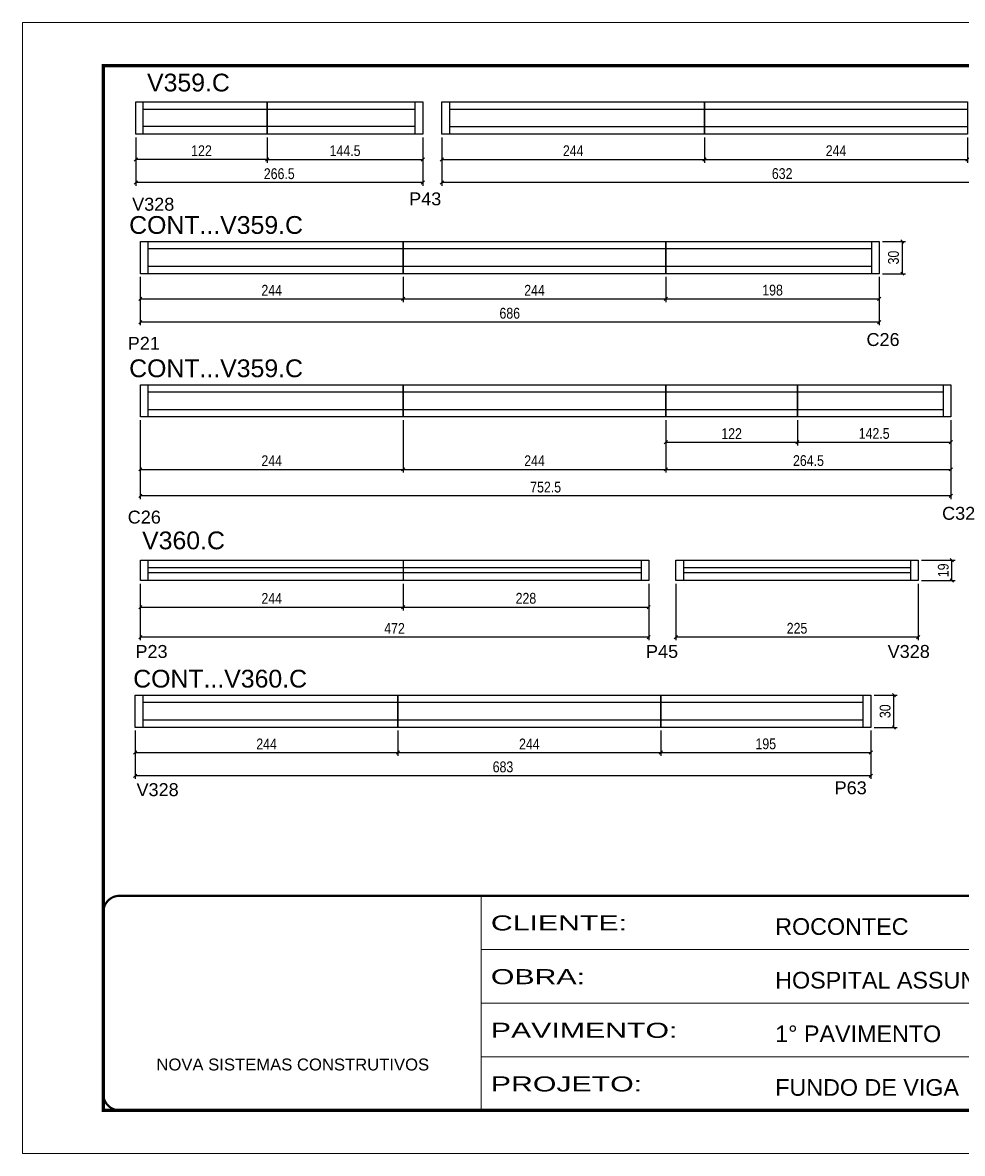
# Model space of a CAD drawing. Extents: x 3090 to 9343, y 762 to 5258.
# Drawn here: x 4688 to 5561, y 762 to 1812 of the extents above; entities that cross this region are included whole.
import ezdxf

# ---------------------------------------------------------------- set-up
doc = ezdxf.new("R2010")
doc.units = 0
doc.linetypes.add('CONTINUO', pattern=[0])
doc.linetypes.add('DASHED', pattern=[0.75, 0.5, -0.25])
for name, color, linetype in [('5', 5, 'Continuous'), ('COTA', 241, 'Continuous'), ('NOMENCLATURA', 7, 'Continuous'), ('Painéis', 200, 'Continuous'), ('SARR_2.2x7', 40, 'Continuous')]:
    doc.layers.add(name, color=color, linetype=linetype)
for name, color, linetype, lineweight in [('Escoras', 2, 'Continuous', 25), ('Folhas', 255, 'Continuous', 9), ('Romaneio', 3, 'Continuous', 13), ('SARRAFO DE PRESSAO', 251, 'DASHED', 9)]:
    doc.layers.add(name, color=color, linetype=linetype, lineweight=lineweight)
doc.styles.add('ARIAL', font='arial.ttf')
doc.styles.add('COTA TECNICA', font='techl___.ttf', dxfattribs={"height": 10})
doc.styles.add('COTA TECNICA-50', font='techl___.ttf', dxfattribs={"height": 10})
doc.styles.get("Standard").update_dxf_attribs({"font": 'arial.ttf'})
doc.styles.add('Tecnologia', font='')
doc.styles.get('Tecnologia').set_extended_font_data('Forgotten Futurist')
doc.dimstyles.new('COTA PAINEL-50', dxfattribs={"dimtxt": 10, "dimasz": 3, "dimexe": 3, "dimexo": 3, "dimgap": 3, "dimtad": 1, "dimdec": 1, "dimzin": 12, "dimdsep": 46, "dimtxsty": 'COTA TECNICA-50', "dimblk1": 'OBLIQUE', "dimblk2": 'OBLIQUE', "dimsah": 1, "dimcen": 0.9, "dimclrd": 4, "dimclre": 4, "dimclrt": 240, "dimadec": 1, "dimazin": 3, "dimtfac": 1, "dimtdec": 1, "dimtmove": 0, "dimatfit": 3, "dimfxl": 1, "dimtolj": 1, "dimtzin": 12, "dimarcsym": 0})
doc.dimstyles.new('PAINEL', dxfattribs={"dimtxt": 10, "dimasz": 3, "dimexe": 3, "dimexo": 3, "dimgap": 3, "dimtad": 1, "dimdec": 1, "dimzin": 12, "dimdsep": 46, "dimtxsty": 'COTA TECNICA', "dimblk1": 'OBLIQUE', "dimblk2": 'OBLIQUE', "dimsah": 1, "dimcen": 0.9, "dimclrd": 4, "dimclre": 4, "dimclrt": 240, "dimadec": 1, "dimazin": 3, "dimtfac": 1, "dimtdec": 1, "dimtmove": 0, "dimatfit": 3, "dimfxl": 1, "dimtolj": 1, "dimtzin": 12, "dimarcsym": 0})

# ---------------------------------------------------------------- blocks, each defined once
blk = doc.blocks.new('9999999999')
at = {"color": 30, "linetype": 'CONTINUO'}
for p, q in [((98564.6, 34230.2), (98564.6, 34429.4)), ((98564.6, 34379.6), (99584, 34379.6)), ((98564.6, 34329.8), (99488, 34329.8)), ((98564.6, 34280), (99488, 34280))]:
    blk.add_line(p, q, dxfattribs=at)
at = {"color": 30, "linetype": 'CONTINUO', "const_width": 2}
blk.add_lwpolyline([(99584, 34230.2), (99584, 34414.4, 0.414214), (99569, 34429.4), (98229, 34429.4, 0.414214), (98214, 34414.4), (98214, 34245.2, 0.414214), (98229, 34230.2), (99584, 34230.2)], format="xyb", dxfattribs=at)
at = {"layer": 'Folhas'}
blk.add_lwpolyline([(98139, 34190.2), (99624, 34190.2), (99624, 35240.2), (98139, 35240.2)], close=True, dxfattribs=at)
at = {"layer": 'Folhas', "color": 30, "const_width": 3}
blk.add_lwpolyline([(98214, 34230.2), (99584, 34230.2), (99584, 35200.2), (98214, 35200.2)], close=True, dxfattribs=at)
at = {"color": 7, "linetype": 'Continuous', "ltscale": 5, "style": 'ARIAL'}
for s, height, p in [('ROCONTEC', 15.48, (98837.7, 34393.1)), ('HOSPITAL ASSUNÇÃO', 15.483, (98837.7, 34343.3)), ('1° PAVIMENTO', 15.483, (98837.7, 34293.5)), ('NOVA SISTEMAS CONSTRUTIVOS', 11.059, (98263.2, 34267.2)), ('FUNDO DE VIGA', 15.483, (98837.7, 34243.7))]:
    blk.add_text(s, height=height, dxfattribs=at).set_placement(p)
at = {"layer": 'Folhas', "color": 7, "style": 'Tecnologia', "width": 1.5}
for s, p in [('CLIENTE:', (98573.7, 34397.2)), ('OBRA:', (98573.7, 34347.3)), ('PAVIMENTO:', (98573.7, 34297.5)), ('PROJETO:', (98573.7, 34247.7))]:
    blk.add_text(s, height=14, dxfattribs=at).set_placement(p)
blk = doc.blocks.new('_Oblique')
at = {"color": 0, "linetype": 'ByBlock', "lineweight": -2}
blk.add_line((-0.5, -0.5), (0.5, 0.5), dxfattribs=at)
blk = doc.blocks.new('*D424')
at = {"layer": 'Defpoints', "color": 0, "linetype": 'ByBlock', "transparency": 16777216}
for p in [(4793.5, 1708.4), (5060, 1708.4), (4793.5, 1663.4)]:
    blk.add_point(p, dxfattribs=at)
at = {"layer": 'Romaneio', "color": 4, "linetype": 'ByBlock', "lineweight": -2, "transparency": 16777216}
for p, q in [((4793.5, 1705.4), (4793.5, 1660.4)), ((5060, 1705.4), (5060, 1660.4)), ((5060, 1663.4), (4793.5, 1663.4))]:
    blk.add_line(p, q, dxfattribs=at)
at = {"layer": 'Romaneio', "color": 4, "linetype": 'ByBlock', "lineweight": -2, "transparency": 16777216, "xscale": 3, "yscale": 3, "zscale": 3, "rotation": 180}
blk.add_blockref('_Oblique', (4793.5, 1663.4), dxfattribs=at)
at = {"layer": 'Romaneio', "color": 4, "linetype": 'ByBlock', "lineweight": -2, "transparency": 16777216, "xscale": 3, "yscale": 3, "zscale": 3}
blk.add_blockref('_Oblique', (5060, 1663.4), dxfattribs=at)
at = {"layer": 'Romaneio', "color": 240, "linetype": 'ByBlock', "transparency": 16777216, "insert": (4926.7, 1671.6), "char_height": 10, "attachment_point": 5, "style": 'COTA TECNICA-50'}
blk.add_mtext('\\A1;266.5', dxfattribs=at)
blk = doc.blocks.new('*D425')
at = {"layer": 'Defpoints', "color": 0, "linetype": 'Continuous', "transparency": 16777216}
for p in [(4793.5, 1708.4), (4915.5, 1708.4), (4793.5, 1684.9)]:
    blk.add_point(p, dxfattribs=at)
at = {"layer": 'Painéis', "color": 4, "linetype": 'Continuous', "lineweight": -2, "transparency": 16777216}
for p, q in [((4793.5, 1705.4), (4793.5, 1681.9)), ((4915.5, 1705.4), (4915.5, 1681.9)), ((4915.5, 1684.9), (4793.5, 1684.9))]:
    blk.add_line(p, q, dxfattribs=at)
at = {"layer": 'Painéis', "color": 4, "linetype": 'Continuous', "lineweight": -2, "transparency": 16777216, "xscale": 3, "yscale": 3, "zscale": 3, "rotation": 180}
blk.add_blockref('_Oblique', (4793.5, 1684.9), dxfattribs=at)
at = {"layer": 'Painéis', "color": 4, "linetype": 'Continuous', "lineweight": -2, "transparency": 16777216, "xscale": 3, "yscale": 3, "zscale": 3}
blk.add_blockref('_Oblique', (4915.5, 1684.9), dxfattribs=at)
at = {"layer": 'Painéis', "color": 240, "linetype": 'Continuous', "transparency": 16777216, "insert": (4854.5, 1693), "char_height": 10, "attachment_point": 5, "style": 'COTA TECNICA-50'}
blk.add_mtext('\\A1;122', dxfattribs=at)
blk = doc.blocks.new('*D426')
at = {"layer": 'Defpoints', "color": 0, "linetype": 'ByBlock', "transparency": 16777216}
for p in [(4915.5, 1708.4), (5060, 1708.4), (5060, 1684.9)]:
    blk.add_point(p, dxfattribs=at)
at = {"layer": 'Romaneio', "color": 4, "linetype": 'ByBlock', "lineweight": -2, "transparency": 16777216}
for p, q in [((4915.5, 1705.4), (4915.5, 1681.9)), ((5060, 1705.4), (5060, 1681.9)), ((4915.5, 1684.9), (5060, 1684.9))]:
    blk.add_line(p, q, dxfattribs=at)
at = {"layer": 'Romaneio', "color": 4, "linetype": 'ByBlock', "lineweight": -2, "transparency": 16777216, "xscale": 3, "yscale": 3, "zscale": 3, "rotation": 180}
blk.add_blockref('_Oblique', (4915.5, 1684.9), dxfattribs=at)
at = {"layer": 'Romaneio', "color": 4, "linetype": 'ByBlock', "lineweight": -2, "transparency": 16777216, "xscale": 3, "yscale": 3, "zscale": 3}
blk.add_blockref('_Oblique', (5060, 1684.9), dxfattribs=at)
at = {"layer": 'Romaneio', "color": 240, "linetype": 'ByBlock', "transparency": 16777216, "insert": (4987.8, 1693), "char_height": 10, "attachment_point": 5, "style": 'COTA TECNICA-50'}
blk.add_mtext('\\A1;144.5', dxfattribs=at)
blk = doc.blocks.new('*D113')
at = {"layer": 'Defpoints', "color": 0, "linetype": 'ByBlock', "transparency": 16777216}
for p in [(5077.6, 1708.4), (5321.6, 1708.4), (5321.6, 1684.9)]:
    blk.add_point(p, dxfattribs=at)
at = {"layer": 'Romaneio', "color": 4, "linetype": 'ByBlock', "lineweight": -2, "transparency": 16777216}
for p, q in [((5077.6, 1705.4), (5077.6, 1681.9)), ((5321.6, 1705.4), (5321.6, 1681.9)), ((5077.6, 1684.9), (5321.6, 1684.9))]:
    blk.add_line(p, q, dxfattribs=at)
at = {"layer": 'Romaneio', "color": 4, "linetype": 'ByBlock', "lineweight": -2, "transparency": 16777216, "xscale": 3, "yscale": 3, "zscale": 3, "rotation": 180}
blk.add_blockref('_Oblique', (5077.6, 1684.9), dxfattribs=at)
at = {"layer": 'Romaneio', "color": 4, "linetype": 'ByBlock', "lineweight": -2, "transparency": 16777216, "xscale": 3, "yscale": 3, "zscale": 3}
blk.add_blockref('_Oblique', (5321.6, 1684.9), dxfattribs=at)
at = {"layer": 'Romaneio', "color": 240, "linetype": 'ByBlock', "transparency": 16777216, "insert": (5199.6, 1693), "char_height": 10, "attachment_point": 5, "style": 'COTA TECNICA-50'}
blk.add_mtext('\\A1;244', dxfattribs=at)
blk = doc.blocks.new('*D114')
at = {"layer": 'Defpoints', "color": 0, "linetype": 'ByBlock', "transparency": 16777216}
for p in [(5321.6, 1708.4), (5565.6, 1708.4), (5565.6, 1684.9)]:
    blk.add_point(p, dxfattribs=at)
at = {"layer": 'Romaneio', "color": 4, "linetype": 'ByBlock', "lineweight": -2, "transparency": 16777216}
for p, q in [((5321.6, 1705.4), (5321.6, 1681.9)), ((5565.6, 1705.4), (5565.6, 1681.9)), ((5321.6, 1684.9), (5565.6, 1684.9))]:
    blk.add_line(p, q, dxfattribs=at)
at = {"layer": 'Romaneio', "color": 4, "linetype": 'ByBlock', "lineweight": -2, "transparency": 16777216, "xscale": 3, "yscale": 3, "zscale": 3, "rotation": 180}
blk.add_blockref('_Oblique', (5321.6, 1684.9), dxfattribs=at)
at = {"layer": 'Romaneio', "color": 4, "linetype": 'ByBlock', "lineweight": -2, "transparency": 16777216, "xscale": 3, "yscale": 3, "zscale": 3}
blk.add_blockref('_Oblique', (5565.6, 1684.9), dxfattribs=at)
at = {"layer": 'Romaneio', "color": 240, "linetype": 'ByBlock', "transparency": 16777216, "insert": (5443.6, 1693), "char_height": 10, "attachment_point": 5, "style": 'COTA TECNICA-50'}
blk.add_mtext('\\A1;244', dxfattribs=at)
blk = doc.blocks.new('*D116')
at = {"layer": 'Defpoints', "color": 0, "linetype": 'ByBlock', "transparency": 16777216}
for p in [(5077.6, 1708.4), (5709.6, 1708.4), (5077.6, 1663.4)]:
    blk.add_point(p, dxfattribs=at)
at = {"layer": 'Romaneio', "color": 4, "linetype": 'ByBlock', "lineweight": -2, "transparency": 16777216}
for p, q in [((5077.6, 1705.4), (5077.6, 1660.4)), ((5709.6, 1705.4), (5709.6, 1660.4)), ((5709.6, 1663.4), (5077.6, 1663.4))]:
    blk.add_line(p, q, dxfattribs=at)
at = {"layer": 'Romaneio', "color": 4, "linetype": 'ByBlock', "lineweight": -2, "transparency": 16777216, "xscale": 3, "yscale": 3, "zscale": 3, "rotation": 180}
blk.add_blockref('_Oblique', (5077.6, 1663.4), dxfattribs=at)
at = {"layer": 'Romaneio', "color": 4, "linetype": 'ByBlock', "lineweight": -2, "transparency": 16777216, "xscale": 3, "yscale": 3, "zscale": 3}
blk.add_blockref('_Oblique', (5709.6, 1663.4), dxfattribs=at)
at = {"layer": 'Romaneio', "color": 240, "linetype": 'ByBlock', "transparency": 16777216, "insert": (5393.6, 1671.7), "char_height": 10, "attachment_point": 5, "style": 'COTA TECNICA-50'}
blk.add_mtext('\\A1;632', dxfattribs=at)
blk = doc.blocks.new('*D117')
at = {"layer": 'Defpoints', "color": 0, "linetype": 'ByBlock', "transparency": 16777216}
for p in [(4797.7, 1578.8), (5041.7, 1578.8), (5041.7, 1555.4)]:
    blk.add_point(p, dxfattribs=at)
at = {"layer": 'Romaneio', "color": 4, "linetype": 'ByBlock', "lineweight": -2, "transparency": 16777216}
for p, q in [((4797.7, 1575.8), (4797.7, 1552.4)), ((5041.7, 1575.8), (5041.7, 1552.4)), ((4797.7, 1555.4), (5041.7, 1555.4))]:
    blk.add_line(p, q, dxfattribs=at)
at = {"layer": 'Romaneio', "color": 4, "linetype": 'ByBlock', "lineweight": -2, "transparency": 16777216, "xscale": 3, "yscale": 3, "zscale": 3, "rotation": 180}
blk.add_blockref('_Oblique', (4797.7, 1555.4), dxfattribs=at)
at = {"layer": 'Romaneio', "color": 4, "linetype": 'ByBlock', "lineweight": -2, "transparency": 16777216, "xscale": 3, "yscale": 3, "zscale": 3}
blk.add_blockref('_Oblique', (5041.7, 1555.4), dxfattribs=at)
at = {"layer": 'Romaneio', "color": 240, "linetype": 'ByBlock', "transparency": 16777216, "insert": (4919.7, 1563.4), "char_height": 10, "attachment_point": 5, "style": 'COTA TECNICA-50'}
blk.add_mtext('\\A1;244', dxfattribs=at)
blk = doc.blocks.new('*D118')
at = {"layer": 'Defpoints', "color": 0, "linetype": 'ByBlock', "transparency": 16777216}
for p in [(5041.7, 1578.8), (5285.7, 1578.8), (5285.7, 1555.4)]:
    blk.add_point(p, dxfattribs=at)
at = {"layer": 'Romaneio', "color": 4, "linetype": 'ByBlock', "lineweight": -2, "transparency": 16777216}
for p, q in [((5041.7, 1575.8), (5041.7, 1552.4)), ((5285.7, 1575.8), (5285.7, 1552.4)), ((5041.7, 1555.4), (5285.7, 1555.4))]:
    blk.add_line(p, q, dxfattribs=at)
at = {"layer": 'Romaneio', "color": 4, "linetype": 'ByBlock', "lineweight": -2, "transparency": 16777216, "xscale": 3, "yscale": 3, "zscale": 3, "rotation": 180}
blk.add_blockref('_Oblique', (5041.7, 1555.4), dxfattribs=at)
at = {"layer": 'Romaneio', "color": 4, "linetype": 'ByBlock', "lineweight": -2, "transparency": 16777216, "xscale": 3, "yscale": 3, "zscale": 3}
blk.add_blockref('_Oblique', (5285.7, 1555.4), dxfattribs=at)
at = {"layer": 'Romaneio', "color": 240, "linetype": 'ByBlock', "transparency": 16777216, "insert": (5163.7, 1563.4), "char_height": 10, "attachment_point": 5, "style": 'COTA TECNICA-50'}
blk.add_mtext('\\A1;244', dxfattribs=at)
blk = doc.blocks.new('*D119')
at = {"layer": 'Defpoints', "color": 0, "linetype": 'ByBlock', "transparency": 16777216}
for p in [(5285.7, 1578.8), (5483.7, 1578.8), (5483.7, 1555.4)]:
    blk.add_point(p, dxfattribs=at)
at = {"layer": 'Romaneio', "color": 4, "linetype": 'ByBlock', "lineweight": -2, "transparency": 16777216}
for p, q in [((5285.7, 1575.8), (5285.7, 1552.4)), ((5483.7, 1575.8), (5483.7, 1552.4)), ((5285.7, 1555.4), (5483.7, 1555.4))]:
    blk.add_line(p, q, dxfattribs=at)
at = {"layer": 'Romaneio', "color": 4, "linetype": 'ByBlock', "lineweight": -2, "transparency": 16777216, "xscale": 3, "yscale": 3, "zscale": 3, "rotation": 180}
blk.add_blockref('_Oblique', (5285.7, 1555.4), dxfattribs=at)
at = {"layer": 'Romaneio', "color": 4, "linetype": 'ByBlock', "lineweight": -2, "transparency": 16777216, "xscale": 3, "yscale": 3, "zscale": 3}
blk.add_blockref('_Oblique', (5483.7, 1555.4), dxfattribs=at)
at = {"layer": 'Romaneio', "color": 240, "linetype": 'ByBlock', "transparency": 16777216, "insert": (5384.7, 1563.5), "char_height": 10, "attachment_point": 5, "style": 'COTA TECNICA-50'}
blk.add_mtext('\\A1;198', dxfattribs=at)
blk = doc.blocks.new('*D120')
at = {"layer": 'Defpoints', "color": 0, "linetype": 'ByBlock', "transparency": 16777216}
for p in [(4797.7, 1578.8), (5483.7, 1578.8), (4797.7, 1533.9)]:
    blk.add_point(p, dxfattribs=at)
at = {"layer": 'Romaneio', "color": 4, "linetype": 'ByBlock', "lineweight": -2, "transparency": 16777216}
for p, q in [((4797.7, 1575.8), (4797.7, 1530.9)), ((5483.7, 1575.8), (5483.7, 1530.9)), ((5483.7, 1533.9), (4797.7, 1533.9))]:
    blk.add_line(p, q, dxfattribs=at)
at = {"layer": 'Romaneio', "color": 4, "linetype": 'ByBlock', "lineweight": -2, "transparency": 16777216, "xscale": 3, "yscale": 3, "zscale": 3, "rotation": 180}
blk.add_blockref('_Oblique', (4797.7, 1533.9), dxfattribs=at)
at = {"layer": 'Romaneio', "color": 4, "linetype": 'ByBlock', "lineweight": -2, "transparency": 16777216, "xscale": 3, "yscale": 3, "zscale": 3}
blk.add_blockref('_Oblique', (5483.7, 1533.9), dxfattribs=at)
at = {"layer": 'Romaneio', "color": 240, "linetype": 'ByBlock', "transparency": 16777216, "insert": (5140.7, 1542), "char_height": 10, "attachment_point": 5, "style": 'COTA TECNICA-50'}
blk.add_mtext('\\A1;686', dxfattribs=at)
blk = doc.blocks.new('*D122')
at = {"layer": 'Defpoints', "color": 0, "linetype": 'ByBlock', "transparency": 16777216}
for p in [(4797.7, 1445.7), (5041.7, 1445.7), (5041.7, 1397.1)]:
    blk.add_point(p, dxfattribs=at)
at = {"layer": 'Romaneio', "color": 4, "linetype": 'ByBlock', "lineweight": -2, "transparency": 16777216}
for p, q in [((4797.7, 1442.7), (4797.7, 1394.1)), ((5041.7, 1442.7), (5041.7, 1394.1)), ((4797.7, 1397.1), (5041.7, 1397.1))]:
    blk.add_line(p, q, dxfattribs=at)
at = {"layer": 'Romaneio', "color": 4, "linetype": 'ByBlock', "lineweight": -2, "transparency": 16777216, "xscale": 3, "yscale": 3, "zscale": 3, "rotation": 180}
blk.add_blockref('_Oblique', (4797.7, 1397.1), dxfattribs=at)
at = {"layer": 'Romaneio', "color": 4, "linetype": 'ByBlock', "lineweight": -2, "transparency": 16777216, "xscale": 3, "yscale": 3, "zscale": 3}
blk.add_blockref('_Oblique', (5041.7, 1397.1), dxfattribs=at)
at = {"layer": 'Romaneio', "color": 240, "linetype": 'ByBlock', "transparency": 16777216, "insert": (4919.7, 1405.1), "char_height": 10, "attachment_point": 5, "style": 'COTA TECNICA-50'}
blk.add_mtext('\\A1;244', dxfattribs=at)
blk = doc.blocks.new('*D123')
at = {"layer": 'Defpoints', "color": 0, "linetype": 'ByBlock', "transparency": 16777216}
for p in [(5041.7, 1445.7), (5285.7, 1445.7), (5285.7, 1397.1)]:
    blk.add_point(p, dxfattribs=at)
at = {"layer": 'Romaneio', "color": 4, "linetype": 'ByBlock', "lineweight": -2, "transparency": 16777216}
for p, q in [((5041.7, 1442.7), (5041.7, 1394.1)), ((5285.7, 1442.7), (5285.7, 1394.1)), ((5041.7, 1397.1), (5285.7, 1397.1))]:
    blk.add_line(p, q, dxfattribs=at)
at = {"layer": 'Romaneio', "color": 4, "linetype": 'ByBlock', "lineweight": -2, "transparency": 16777216, "xscale": 3, "yscale": 3, "zscale": 3, "rotation": 180}
blk.add_blockref('_Oblique', (5041.7, 1397.1), dxfattribs=at)
at = {"layer": 'Romaneio', "color": 4, "linetype": 'ByBlock', "lineweight": -2, "transparency": 16777216, "xscale": 3, "yscale": 3, "zscale": 3}
blk.add_blockref('_Oblique', (5285.7, 1397.1), dxfattribs=at)
at = {"layer": 'Romaneio', "color": 240, "linetype": 'ByBlock', "transparency": 16777216, "insert": (5163.7, 1405.1), "char_height": 10, "attachment_point": 5, "style": 'COTA TECNICA-50'}
blk.add_mtext('\\A1;244', dxfattribs=at)
blk = doc.blocks.new('*D124')
at = {"layer": 'Defpoints', "color": 0, "linetype": 'ByBlock', "transparency": 16777216}
for p in [(5285.7, 1445.7), (5550.2, 1445.7), (5550.2, 1397.1)]:
    blk.add_point(p, dxfattribs=at)
at = {"layer": 'Romaneio', "color": 4, "linetype": 'ByBlock', "lineweight": -2, "transparency": 16777216}
for p, q in [((5285.7, 1442.7), (5285.7, 1394.1)), ((5550.2, 1442.7), (5550.2, 1394.1)), ((5285.7, 1397.1), (5550.2, 1397.1))]:
    blk.add_line(p, q, dxfattribs=at)
at = {"layer": 'Romaneio', "color": 4, "linetype": 'ByBlock', "lineweight": -2, "transparency": 16777216, "xscale": 3, "yscale": 3, "zscale": 3, "rotation": 180}
blk.add_blockref('_Oblique', (5285.7, 1397.1), dxfattribs=at)
at = {"layer": 'Romaneio', "color": 4, "linetype": 'ByBlock', "lineweight": -2, "transparency": 16777216, "xscale": 3, "yscale": 3, "zscale": 3}
blk.add_blockref('_Oblique', (5550.2, 1397.1), dxfattribs=at)
at = {"layer": 'Romaneio', "color": 240, "linetype": 'ByBlock', "transparency": 16777216, "insert": (5418, 1405.2), "char_height": 10, "attachment_point": 5, "style": 'COTA TECNICA-50'}
blk.add_mtext('\\A1;264.5', dxfattribs=at)
blk = doc.blocks.new('*D125')
at = {"layer": 'Defpoints', "color": 0, "linetype": 'ByBlock', "transparency": 16777216}
for p in [(4797.7, 1445.7), (5550.2, 1445.7), (4797.7, 1372.5)]:
    blk.add_point(p, dxfattribs=at)
at = {"layer": 'Romaneio', "color": 4, "linetype": 'ByBlock', "lineweight": -2, "transparency": 16777216}
for p, q in [((4797.7, 1442.7), (4797.7, 1369.5)), ((5550.2, 1442.7), (5550.2, 1369.5)), ((5550.2, 1372.5), (4797.7, 1372.5))]:
    blk.add_line(p, q, dxfattribs=at)
at = {"layer": 'Romaneio', "color": 4, "linetype": 'ByBlock', "lineweight": -2, "transparency": 16777216, "xscale": 3, "yscale": 3, "zscale": 3, "rotation": 180}
blk.add_blockref('_Oblique', (4797.7, 1372.5), dxfattribs=at)
at = {"layer": 'Romaneio', "color": 4, "linetype": 'ByBlock', "lineweight": -2, "transparency": 16777216, "xscale": 3, "yscale": 3, "zscale": 3}
blk.add_blockref('_Oblique', (5550.2, 1372.5), dxfattribs=at)
at = {"layer": 'Romaneio', "color": 240, "linetype": 'ByBlock', "transparency": 16777216, "insert": (5174, 1380.6), "char_height": 10, "attachment_point": 5, "style": 'COTA TECNICA-50'}
blk.add_mtext('\\A1;752.5', dxfattribs=at)
blk = doc.blocks.new('*D427')
at = {"layer": 'Defpoints', "color": 0, "linetype": 'ByBlock', "transparency": 16777216}
for p in [(5285.7, 1445.7), (5407.7, 1445.7), (5407.7, 1422.3)]:
    blk.add_point(p, dxfattribs=at)
at = {"layer": 'Escoras', "color": 4, "linetype": 'ByBlock', "lineweight": -2, "transparency": 16777216}
for p, q in [((5285.7, 1442.7), (5285.7, 1419.3)), ((5407.7, 1442.7), (5407.7, 1419.3)), ((5285.7, 1422.3), (5407.7, 1422.3))]:
    blk.add_line(p, q, dxfattribs=at)
at = {"layer": 'Escoras', "color": 4, "linetype": 'ByBlock', "lineweight": -2, "transparency": 16777216, "xscale": 3, "yscale": 3, "zscale": 3, "rotation": 180}
blk.add_blockref('_Oblique', (5285.7, 1422.3), dxfattribs=at)
at = {"layer": 'Escoras', "color": 4, "linetype": 'ByBlock', "lineweight": -2, "transparency": 16777216, "xscale": 3, "yscale": 3, "zscale": 3}
blk.add_blockref('_Oblique', (5407.7, 1422.3), dxfattribs=at)
at = {"layer": 'Escoras', "color": 240, "linetype": 'ByBlock', "transparency": 16777216, "insert": (5346.7, 1430.3), "char_height": 10, "attachment_point": 5, "style": 'COTA TECNICA-50'}
blk.add_mtext('\\A1;122', dxfattribs=at)
blk = doc.blocks.new('*D428')
at = {"layer": 'Defpoints', "color": 0, "linetype": 'ByBlock', "transparency": 16777216}
for p in [(5407.7, 1445.7), (5550.2, 1445.7), (5550.2, 1422.3)]:
    blk.add_point(p, dxfattribs=at)
at = {"layer": 'Escoras', "color": 4, "linetype": 'ByBlock', "lineweight": -2, "transparency": 16777216}
for p, q in [((5407.7, 1442.7), (5407.7, 1419.3)), ((5550.2, 1442.7), (5550.2, 1419.3)), ((5407.7, 1422.3), (5550.2, 1422.3))]:
    blk.add_line(p, q, dxfattribs=at)
at = {"layer": 'Escoras', "color": 4, "linetype": 'ByBlock', "lineweight": -2, "transparency": 16777216, "xscale": 3, "yscale": 3, "zscale": 3, "rotation": 180}
blk.add_blockref('_Oblique', (5407.7, 1422.3), dxfattribs=at)
at = {"layer": 'Escoras', "color": 4, "linetype": 'ByBlock', "lineweight": -2, "transparency": 16777216, "xscale": 3, "yscale": 3, "zscale": 3}
blk.add_blockref('_Oblique', (5550.2, 1422.3), dxfattribs=at)
at = {"layer": 'Escoras', "color": 240, "linetype": 'ByBlock', "transparency": 16777216, "insert": (5479, 1430.4), "char_height": 10, "attachment_point": 5, "style": 'COTA TECNICA-50'}
blk.add_mtext('\\A1;142.5', dxfattribs=at)
blk = doc.blocks.new('*D334')
at = {"layer": 'Defpoints', "color": 0, "linetype": 'ByBlock', "transparency": 16777216}
for p in [(5483.7, 1608.8), (5505.2, 1608.8), (5483.7, 1578.8)]:
    blk.add_point(p, dxfattribs=at)
at = {"layer": 'Escoras', "color": 4, "linetype": 'ByBlock', "lineweight": -2, "transparency": 16777216}
for p, q in [((5486.7, 1608.8), (5508.2, 1608.8)), ((5505.2, 1578.8), (5505.2, 1608.8)), ((5486.7, 1578.8), (5508.2, 1578.8))]:
    blk.add_line(p, q, dxfattribs=at)
at = {"layer": 'Escoras', "color": 4, "linetype": 'ByBlock', "lineweight": -2, "transparency": 16777216, "xscale": 3, "yscale": 3, "zscale": 3}
for p, rotation in [((5505.2, 1608.8), 90), ((5505.2, 1578.8), 270)]:
    blk.add_blockref('_Oblique', p, dxfattribs=dict(at, rotation=rotation))
at = {"layer": 'Escoras', "color": 240, "linetype": 'ByBlock', "transparency": 16777216, "insert": (5497, 1593.8), "char_height": 10, "attachment_point": 5, "rotation": 90, "style": 'COTA TECNICA-50'}
blk.add_mtext('\\A1;30', dxfattribs=at)
blk = doc.blocks.new('*D335')
at = {"layer": 'COTA', "color": 4, "linetype": 'ByBlock', "lineweight": -2, "transparency": 16777216}
for p, q in [((4797.7, 1290.9), (4797.7, 1238.4)), ((5269.7, 1290.9), (5269.7, 1238.4)), ((5269.7, 1241.4), (4797.7, 1241.4))]:
    blk.add_line(p, q, dxfattribs=at)
at = {"layer": 'Defpoints', "color": 0, "linetype": 'ByBlock', "transparency": 16777216}
for p in [(4797.7, 1293.9), (5269.7, 1293.9), (4797.7, 1241.4)]:
    blk.add_point(p, dxfattribs=at)
at = {"layer": 'COTA', "color": 4, "linetype": 'ByBlock', "lineweight": -2, "transparency": 16777216, "xscale": 3, "yscale": 3, "zscale": 3, "rotation": 180}
blk.add_blockref('_Oblique', (4797.7, 1241.4), dxfattribs=at)
at = {"layer": 'COTA', "color": 4, "linetype": 'ByBlock', "lineweight": -2, "transparency": 16777216, "xscale": 3, "yscale": 3, "zscale": 3}
blk.add_blockref('_Oblique', (5269.7, 1241.4), dxfattribs=at)
at = {"layer": 'COTA', "color": 240, "linetype": 'ByBlock', "transparency": 16777216, "insert": (5033.7, 1249.4), "char_height": 10, "attachment_point": 5, "style": 'COTA TECNICA-50'}
blk.add_mtext('\\A1;472', dxfattribs=at)
blk = doc.blocks.new('*D336')
at = {"color": 4, "lineweight": -2, "transparency": 16777216}
for p, q in [((4797.7, 1290.9), (4797.7, 1266.2)), ((5041.7, 1290.9), (5041.7, 1266.2)), ((4797.7, 1269.2), (5041.7, 1269.2))]:
    blk.add_line(p, q, dxfattribs=at)
at = {"layer": 'Defpoints', "color": 0, "transparency": 16777216}
for p in [(4797.7, 1293.9), (5041.7, 1293.9), (5041.7, 1269.2)]:
    blk.add_point(p, dxfattribs=at)
at = {"color": 4, "lineweight": -2, "transparency": 16777216, "xscale": 3, "yscale": 3, "zscale": 3, "rotation": 180}
blk.add_blockref('_Oblique', (4797.7, 1269.2), dxfattribs=at)
at = {"color": 4, "lineweight": -2, "transparency": 16777216, "xscale": 3, "yscale": 3, "zscale": 3}
blk.add_blockref('_Oblique', (5041.7, 1269.2), dxfattribs=at)
at = {"color": 240, "transparency": 16777216, "insert": (4919.7, 1277.3), "char_height": 10, "attachment_point": 5, "style": 'COTA TECNICA'}
blk.add_mtext('\\A1;244', dxfattribs=at)
blk = doc.blocks.new('*D337')
at = {"color": 4, "lineweight": -2, "transparency": 16777216}
for p, q in [((5041.7, 1290.9), (5041.7, 1266.2)), ((5269.7, 1290.9), (5269.7, 1266.2)), ((5041.7, 1269.2), (5269.7, 1269.2))]:
    blk.add_line(p, q, dxfattribs=at)
at = {"layer": 'Defpoints', "color": 0, "transparency": 16777216}
for p in [(5041.7, 1293.9), (5269.7, 1293.9), (5269.7, 1269.2)]:
    blk.add_point(p, dxfattribs=at)
at = {"color": 4, "lineweight": -2, "transparency": 16777216, "xscale": 3, "yscale": 3, "zscale": 3, "rotation": 180}
blk.add_blockref('_Oblique', (5041.7, 1269.2), dxfattribs=at)
at = {"color": 4, "lineweight": -2, "transparency": 16777216, "xscale": 3, "yscale": 3, "zscale": 3}
blk.add_blockref('_Oblique', (5269.7, 1269.2), dxfattribs=at)
at = {"color": 240, "transparency": 16777216, "insert": (5155.7, 1277.3), "char_height": 10, "attachment_point": 5, "style": 'COTA TECNICA'}
blk.add_mtext('\\A1;228', dxfattribs=at)
blk = doc.blocks.new('*D338')
at = {"layer": 'COTA', "color": 4, "linetype": 'ByBlock', "lineweight": -2, "transparency": 16777216}
for p, q in [((5294.9, 1290.9), (5294.9, 1238.4)), ((5519.9, 1290.9), (5519.9, 1238.4)), ((5519.9, 1241.4), (5294.9, 1241.4))]:
    blk.add_line(p, q, dxfattribs=at)
at = {"layer": 'Defpoints', "color": 0, "linetype": 'ByBlock', "transparency": 16777216}
for p in [(5294.9, 1293.9), (5519.9, 1293.9), (5294.9, 1241.4)]:
    blk.add_point(p, dxfattribs=at)
at = {"layer": 'COTA', "color": 4, "linetype": 'ByBlock', "lineweight": -2, "transparency": 16777216, "xscale": 3, "yscale": 3, "zscale": 3, "rotation": 180}
blk.add_blockref('_Oblique', (5294.9, 1241.4), dxfattribs=at)
at = {"layer": 'COTA', "color": 4, "linetype": 'ByBlock', "lineweight": -2, "transparency": 16777216, "xscale": 3, "yscale": 3, "zscale": 3}
blk.add_blockref('_Oblique', (5519.9, 1241.4), dxfattribs=at)
at = {"layer": 'COTA', "color": 240, "linetype": 'ByBlock', "transparency": 16777216, "insert": (5407.4, 1249.5), "char_height": 10, "attachment_point": 5, "style": 'COTA TECNICA-50'}
blk.add_mtext('\\A1;225', dxfattribs=at)
blk = doc.blocks.new('*D339')
at = {"layer": 'Defpoints', "color": 0, "linetype": 'ByBlock', "transparency": 16777216}
for p in [(5519.9, 1312.9), (5551.2, 1312.9), (5519.9, 1293.9)]:
    blk.add_point(p, dxfattribs=at)
at = {"layer": 'Romaneio', "color": 4, "linetype": 'ByBlock', "lineweight": -2, "transparency": 16777216}
for p, q in [((5522.9, 1312.9), (5554.2, 1312.9)), ((5551.2, 1293.9), (5551.2, 1312.9)), ((5522.9, 1293.9), (5554.2, 1293.9))]:
    blk.add_line(p, q, dxfattribs=at)
at = {"layer": 'Romaneio', "color": 4, "linetype": 'ByBlock', "lineweight": -2, "transparency": 16777216, "xscale": 3, "yscale": 3, "zscale": 3}
for p, rotation in [((5551.2, 1312.9), 90), ((5551.2, 1293.9), 270)]:
    blk.add_blockref('_Oblique', p, dxfattribs=dict(at, rotation=rotation))
at = {"layer": 'Romaneio', "color": 240, "linetype": 'ByBlock', "transparency": 16777216, "insert": (5543.2, 1303.4), "char_height": 10, "attachment_point": 5, "rotation": 90, "style": 'COTA TECNICA-50'}
blk.add_mtext('\\A1;19', dxfattribs=at)
blk = doc.blocks.new('*D61')
at = {"layer": 'Defpoints', "color": 0, "linetype": 'ByBlock', "transparency": 16777216}
for p in [(4792.9, 1157.5), (5036.9, 1157.5), (5036.9, 1134.1)]:
    blk.add_point(p, dxfattribs=at)
at = {"layer": 'Romaneio', "color": 4, "linetype": 'ByBlock', "lineweight": -2, "transparency": 16777216}
for p, q in [((4792.9, 1154.5), (4792.9, 1131.1)), ((5036.9, 1154.5), (5036.9, 1131.1)), ((4792.9, 1134.1), (5036.9, 1134.1))]:
    blk.add_line(p, q, dxfattribs=at)
at = {"layer": 'Romaneio', "color": 4, "linetype": 'ByBlock', "lineweight": -2, "transparency": 16777216, "xscale": 3, "yscale": 3, "zscale": 3, "rotation": 180}
blk.add_blockref('_Oblique', (4792.9, 1134.1), dxfattribs=at)
at = {"layer": 'Romaneio', "color": 4, "linetype": 'ByBlock', "lineweight": -2, "transparency": 16777216, "xscale": 3, "yscale": 3, "zscale": 3}
blk.add_blockref('_Oblique', (5036.9, 1134.1), dxfattribs=at)
at = {"layer": 'Romaneio', "color": 240, "linetype": 'ByBlock', "transparency": 16777216, "insert": (4914.9, 1142.1), "char_height": 10, "attachment_point": 5, "style": 'COTA TECNICA-50'}
blk.add_mtext('\\A1;244', dxfattribs=at)
blk = doc.blocks.new('*D62')
at = {"layer": 'Defpoints', "color": 0, "linetype": 'ByBlock', "transparency": 16777216}
for p in [(5036.9, 1157.5), (5280.9, 1157.5), (5280.9, 1134.1)]:
    blk.add_point(p, dxfattribs=at)
at = {"layer": 'Romaneio', "color": 4, "linetype": 'ByBlock', "lineweight": -2, "transparency": 16777216}
for p, q in [((5036.9, 1154.5), (5036.9, 1131.1)), ((5280.9, 1154.5), (5280.9, 1131.1)), ((5036.9, 1134.1), (5280.9, 1134.1))]:
    blk.add_line(p, q, dxfattribs=at)
at = {"layer": 'Romaneio', "color": 4, "linetype": 'ByBlock', "lineweight": -2, "transparency": 16777216, "xscale": 3, "yscale": 3, "zscale": 3, "rotation": 180}
blk.add_blockref('_Oblique', (5036.9, 1134.1), dxfattribs=at)
at = {"layer": 'Romaneio', "color": 4, "linetype": 'ByBlock', "lineweight": -2, "transparency": 16777216, "xscale": 3, "yscale": 3, "zscale": 3}
blk.add_blockref('_Oblique', (5280.9, 1134.1), dxfattribs=at)
at = {"layer": 'Romaneio', "color": 240, "linetype": 'ByBlock', "transparency": 16777216, "insert": (5158.9, 1142.1), "char_height": 10, "attachment_point": 5, "style": 'COTA TECNICA-50'}
blk.add_mtext('\\A1;244', dxfattribs=at)
blk = doc.blocks.new('*D63')
at = {"layer": 'Defpoints', "color": 0, "linetype": 'ByBlock', "transparency": 16777216}
for p in [(5280.9, 1157.5), (5475.9, 1157.5), (5475.9, 1134.1)]:
    blk.add_point(p, dxfattribs=at)
at = {"layer": 'Romaneio', "color": 4, "linetype": 'ByBlock', "lineweight": -2, "transparency": 16777216}
for p, q in [((5280.9, 1154.5), (5280.9, 1131.1)), ((5475.9, 1154.5), (5475.9, 1131.1)), ((5280.9, 1134.1), (5475.9, 1134.1))]:
    blk.add_line(p, q, dxfattribs=at)
at = {"layer": 'Romaneio', "color": 4, "linetype": 'ByBlock', "lineweight": -2, "transparency": 16777216, "xscale": 3, "yscale": 3, "zscale": 3, "rotation": 180}
blk.add_blockref('_Oblique', (5280.9, 1134.1), dxfattribs=at)
at = {"layer": 'Romaneio', "color": 4, "linetype": 'ByBlock', "lineweight": -2, "transparency": 16777216, "xscale": 3, "yscale": 3, "zscale": 3}
blk.add_blockref('_Oblique', (5475.9, 1134.1), dxfattribs=at)
at = {"layer": 'Romaneio', "color": 240, "linetype": 'ByBlock', "transparency": 16777216, "insert": (5378.4, 1142.2), "char_height": 10, "attachment_point": 5, "style": 'COTA TECNICA-50'}
blk.add_mtext('\\A1;195', dxfattribs=at)
blk = doc.blocks.new('*D64')
at = {"layer": 'Defpoints', "color": 0, "linetype": 'ByBlock', "transparency": 16777216}
for p in [(4792.9, 1157.5), (5475.9, 1157.5), (4792.9, 1112.6)]:
    blk.add_point(p, dxfattribs=at)
at = {"layer": 'Romaneio', "color": 4, "linetype": 'ByBlock', "lineweight": -2, "transparency": 16777216}
for p, q in [((4792.9, 1154.5), (4792.9, 1109.6)), ((5475.9, 1154.5), (5475.9, 1109.6)), ((5475.9, 1112.6), (4792.9, 1112.6))]:
    blk.add_line(p, q, dxfattribs=at)
at = {"layer": 'Romaneio', "color": 4, "linetype": 'ByBlock', "lineweight": -2, "transparency": 16777216, "xscale": 3, "yscale": 3, "zscale": 3, "rotation": 180}
blk.add_blockref('_Oblique', (4792.9, 1112.6), dxfattribs=at)
at = {"layer": 'Romaneio', "color": 4, "linetype": 'ByBlock', "lineweight": -2, "transparency": 16777216, "xscale": 3, "yscale": 3, "zscale": 3}
blk.add_blockref('_Oblique', (5475.9, 1112.6), dxfattribs=at)
at = {"layer": 'Romaneio', "color": 240, "linetype": 'ByBlock', "transparency": 16777216, "insert": (5134.4, 1120.8), "char_height": 10, "attachment_point": 5, "style": 'COTA TECNICA-50'}
blk.add_mtext('\\A1;683', dxfattribs=at)
blk = doc.blocks.new('*D340')
at = {"layer": 'Defpoints', "color": 0, "linetype": 'ByBlock', "transparency": 16777216}
for p in [(5475.9, 1187.5), (5497.4, 1187.5), (5475.9, 1157.5)]:
    blk.add_point(p, dxfattribs=at)
at = {"layer": 'Escoras', "color": 4, "linetype": 'ByBlock', "lineweight": -2, "transparency": 16777216}
for p, q in [((5478.9, 1187.5), (5500.4, 1187.5)), ((5497.4, 1157.5), (5497.4, 1187.5)), ((5478.9, 1157.5), (5500.4, 1157.5))]:
    blk.add_line(p, q, dxfattribs=at)
at = {"layer": 'Escoras', "color": 4, "linetype": 'ByBlock', "lineweight": -2, "transparency": 16777216, "xscale": 3, "yscale": 3, "zscale": 3}
for p, rotation in [((5497.4, 1187.5), 90), ((5497.4, 1157.5), 270)]:
    blk.add_blockref('_Oblique', p, dxfattribs=dict(at, rotation=rotation))
at = {"layer": 'Escoras', "color": 240, "linetype": 'ByBlock', "transparency": 16777216, "insert": (5489.2, 1172.5), "char_height": 10, "attachment_point": 5, "rotation": 90, "style": 'COTA TECNICA-50'}
blk.add_mtext('\\A1;30', dxfattribs=at)

msp = doc.modelspace()

# ---------------------------------------------------------------- linework, layer by layer
at = {"layer": 'Painéis', "linetype": 'Continuous'}
for p, q in [((4793.48, 1738.4), (4915.51, 1738.4)), ((4793.48, 1708.4), (4793.48, 1738.4)), ((4915.51, 1738.4), (4915.51, 1708.4)), ((4915.51, 1708.4), (4793.48, 1708.4)), ((5041.74, 1312.89), (5041.74, 1293.89))]:
    msp.add_line(p, q, dxfattribs=at)
for points in [[(5060.01, 1708.4), (4915.51, 1708.4), (4915.51, 1738.4), (5060.01, 1738.4)], [(5077.61, 1738.4), (5321.61, 1738.4), (5321.61, 1708.4), (5077.61, 1708.4)], [(5321.61, 1738.4), (5565.61, 1738.4), (5565.61, 1708.4), (5321.61, 1708.4)], [(4797.74, 1608.82), (5041.74, 1608.82), (5041.74, 1578.82), (4797.74, 1578.82)], [(5041.74, 1608.82), (5285.74, 1608.82), (5285.74, 1578.82), (5041.74, 1578.82)], [(5285.74, 1578.82), (5285.74, 1608.82), (5483.74, 1608.82), (5483.74, 1578.82)], [(4797.74, 1475.74), (5041.74, 1475.74), (5041.74, 1445.74), (4797.74, 1445.74)], [(5041.74, 1475.74), (5285.74, 1475.74), (5285.74, 1445.74), (5041.74, 1445.74)], [(5285.74, 1475.74), (5407.74, 1475.74), (5407.74, 1445.74), (5285.74, 1445.74)], [(5407.74, 1445.74), (5407.74, 1475.74), (5550.24, 1475.74), (5550.24, 1445.74)], [(4797.74, 1312.89), (5269.74, 1312.89), (5269.74, 1293.89), (4797.74, 1293.89)], [(5294.9, 1312.89), (5519.9, 1312.89), (5519.9, 1293.89), (5294.9, 1293.89)], [(4792.92, 1187.53), (5036.92, 1187.53), (5036.92, 1157.53), (4792.92, 1157.53)], [(5036.92, 1187.53), (5280.92, 1187.53), (5280.92, 1157.53), (5036.92, 1157.53)], [(5280.92, 1157.53), (5280.92, 1187.53), (5475.92, 1187.53), (5475.92, 1157.53)]]:
    msp.add_lwpolyline(points, close=True, dxfattribs=at)
at = {"layer": 'SARR_2.2x7', "linetype": 'Continuous'}
for p, q in [((4800.48, 1708.4), (4800.48, 1738.4)), ((5053.01, 1708.4), (5053.01, 1738.4)), ((5084.61, 1738.4), (5084.61, 1708.4)), ((5053.01, 1731.4), (4800.48, 1731.4)), ((5321.61, 1731.4), (5084.61, 1731.4)), ((5565.61, 1731.4), (5321.61, 1731.4)), ((5053.01, 1715.4), (4800.48, 1715.4)), ((5084.61, 1715.4), (5321.61, 1715.4)), ((5321.61, 1715.4), (5565.61, 1715.4)), ((4804.74, 1608.82), (4804.74, 1578.82)), ((5476.74, 1578.82), (5476.74, 1608.82)), ((5041.74, 1601.82), (4804.74, 1601.82)), ((5285.74, 1601.82), (5041.74, 1601.82)), ((5476.74, 1601.82), (5285.74, 1601.82)), ((4804.74, 1585.82), (5041.74, 1585.82)), ((5041.74, 1585.82), (5285.74, 1585.82)), ((5285.74, 1585.82), (5476.74, 1585.82)), ((4804.74, 1475.74), (4804.74, 1445.74)), ((5543.24, 1445.74), (5543.24, 1475.74)), ((5041.74, 1468.74), (4804.74, 1468.74)), ((5285.74, 1468.74), (5041.74, 1468.74)), ((5543.24, 1468.74), (5285.74, 1468.74)), ((4804.74, 1452.74), (5041.74, 1452.74)), ((5041.74, 1452.74), (5285.74, 1452.74)), ((5285.74, 1452.74), (5543.24, 1452.74)), ((4804.74, 1312.89), (4804.74, 1293.89)), ((5262.74, 1312.89), (5262.74, 1293.89)), ((5301.9, 1312.89), (5301.9, 1293.89)), ((5512.9, 1312.89), (5512.9, 1293.89)), ((4804.74, 1305.89), (5262.74, 1305.89)), ((5301.9, 1305.89), (5512.9, 1305.89)), ((5262.74, 1300.89), (4804.74, 1300.89)), ((5512.9, 1300.89), (5301.9, 1300.89)), ((4799.92, 1187.53), (4799.92, 1157.53)), ((5468.92, 1157.53), (5468.92, 1187.53)), ((5036.92, 1180.53), (4799.92, 1180.53)), ((5280.92, 1180.53), (5036.92, 1180.53)), ((5468.92, 1180.53), (5280.92, 1180.53)), ((4799.92, 1164.53), (5036.92, 1164.53)), ((5036.92, 1164.53), (5280.92, 1164.53)), ((5280.92, 1164.53), (5468.92, 1164.53))]:
    msp.add_line(p, q, dxfattribs=at)

# ---------------------------------------------------------------- block references
at = {"layer": 'SARRAFO DE PRESSAO', "color": 6, "linetype": 'ByBlock'}
msp.add_blockref('9999999999', (-93450.55, -33428.25), dxfattribs=at)

# ---------------------------------------------------------------- texts
at = {"layer": '5', "linetype": 'Continuous'}
for s, p in [('V328', (4790.11, 1637.3)), ('P43', (5047.31, 1642.3)), ('C26', (5471.89, 1511.66)), ('P21', (4786.02, 1508.16)), ('C26', (4786.02, 1346.79)), ('C32', (5542.08, 1350.29)), ('P23', (4793.18, 1222.03)), ('P45', (5267.18, 1222.03)), ('V328', (5491.53, 1222.03)), ('V328', (4794.17, 1093.69)), ('P63', (5442.29, 1095.43))]:
    msp.add_text(s, height=12, rotation=359.99996, dxfattribs=at).set_placement(p)
at = {"layer": 'NOMENCLATURA', "linetype": 'Continuous'}
for s, p in [('V359.C', (4803.96, 1748.03)), ('CONT...V359.C', (4787.35, 1615.8)), ('CONT...V359.C', (4787.35, 1482.72)), ('V360.C', (4799.37, 1322.91)), ('CONT...V360.C', (4791.11, 1194.51))]:
    msp.add_text(s, height=16.5, dxfattribs=at).set_placement(p)

# ---------------------------------------------------------------- dimensions: what is measured, and where the dimension line sits
for base, p1, p2, picture, middle in [((5041.74, 1269.21), (4797.74, 1293.89), (5041.74, 1293.89), '*D336', (4919.74, 1277.28)), ((5269.74, 1269.21), (5041.74, 1293.89), (5269.74, 1293.89), '*D337', (5155.74, 1277.31))]:
    dim = msp.add_linear_dim(base=base, p1=p1, p2=p2, dimstyle='PAINEL')
    dim.commit()
    dim.dimension.update_dxf_attribs({"geometry": picture, "text_midpoint": middle})
at = {"layer": 'COTA', "linetype": 'ByBlock'}
for base, p1, p2, picture, middle in [((4797.74, 1241.37), (5269.74, 1293.89), (4797.74, 1293.89), '*D335', (5033.74, 1249.44)), ((5294.9, 1241.37), (5519.9, 1293.89), (5294.9, 1293.89), '*D338', (5407.4, 1249.48))]:
    dim = msp.add_linear_dim(base=base, p1=p1, p2=p2, dimstyle='COTA PAINEL-50', override={"dimarcsym": 1}, dxfattribs=at)
    dim.commit()
    dim.dimension.update_dxf_attribs({"geometry": picture, "text_midpoint": middle})
at = {"layer": 'Escoras', "linetype": 'ByBlock'}
for base, p1, p2, picture, middle in [((5505.22, 1608.82), (5483.74, 1578.82), (5483.74, 1608.82), '*D334', (5497, 1593.82)), ((5497.4, 1187.53), (5475.92, 1157.53), (5475.92, 1187.53), '*D340', (5489.18, 1172.53))]:
    dim = msp.add_linear_dim(base=base, p1=p1, p2=p2, angle=90, dimstyle='COTA PAINEL-50', override={"dimarcsym": 1}, dxfattribs=at)
    dim.commit()
    dim.dimension.update_dxf_attribs({"geometry": picture, "text_midpoint": middle})
for base, p1, p2, picture, middle in [((5407.74, 1422.28), (5285.74, 1445.74), (5407.74, 1445.74), '*D427', (5346.74, 1430.33)), ((5550.24, 1422.28), (5407.74, 1445.74), (5550.24, 1445.74), '*D428', (5478.99, 1430.39))]:
    dim = msp.add_linear_dim(base=base, p1=p1, p2=p2, dimstyle='COTA PAINEL-50', override={"dimarcsym": 1}, dxfattribs=at)
    dim.commit()
    dim.dimension.update_dxf_attribs({"geometry": picture, "text_midpoint": middle})
at = {"layer": 'Painéis', "linetype": 'Continuous'}
dim = msp.add_linear_dim(base=(4793.48, 1684.94), p1=(4915.51, 1708.4), p2=(4793.48, 1708.4), dimstyle='COTA PAINEL-50', override={"dimarcsym": 1}, dxfattribs=at)
dim.commit()
dim.dimension.update_dxf_attribs({"geometry": '*D425', "text_midpoint": (4854.49, 1693)})
at = {"layer": 'Romaneio', "linetype": 'ByBlock'}
for base, p1, p2, override, picture, middle in [((4793.48, 1663.44), (5060.01, 1708.4), (4793.48, 1708.4), {"dimarcsym": 1}, '*D424', (4926.74, 1671.55)), ((5060.01, 1684.94), (4915.51, 1708.4), (5060.01, 1708.4), {"dimarcsym": 1}, '*D426', (4987.76, 1693.05)), ((5321.61, 1684.94), (5077.61, 1708.4), (5321.61, 1708.4), {"dimtmove": 1, "dimarcsym": 1}, '*D113', (5199.61, 1693.01)), ((5077.61, 1663.44), (5709.61, 1708.4), (5077.61, 1708.4), {"dimtmove": 1, "dimarcsym": 1}, '*D116', (5393.61, 1671.66)), ((5565.61, 1684.94), (5321.61, 1708.4), (5565.61, 1708.4), {"dimtmove": 1, "dimarcsym": 1}, '*D114', (5443.61, 1693.01)), ((5041.74, 1555.36), (4797.74, 1578.82), (5041.74, 1578.82), {"dimtmove": 1, "dimarcsym": 1}, '*D117', (4919.74, 1563.43)), ((4797.74, 1533.86), (5483.74, 1578.82), (4797.74, 1578.82), {"dimtmove": 1, "dimarcsym": 1}, '*D120', (5140.74, 1541.99)), ((5285.74, 1555.36), (5041.74, 1578.82), (5285.74, 1578.82), {"dimtmove": 1, "dimarcsym": 1}, '*D118', (5163.74, 1563.43)), ((5483.74, 1555.36), (5285.74, 1578.82), (5483.74, 1578.82), {"dimtmove": 1, "dimarcsym": 1}, '*D119', (5384.74, 1563.46)), ((5041.74, 1397.07), (4797.74, 1445.74), (5041.74, 1445.74), {"dimtmove": 1, "dimarcsym": 1}, '*D122', (4919.74, 1405.15)), ((4797.74, 1372.49), (5550.24, 1445.74), (4797.74, 1445.74), {"dimtmove": 1, "dimarcsym": 1}, '*D125', (5173.99, 1380.6)), ((5285.74, 1397.07), (5041.74, 1445.74), (5285.74, 1445.74), {"dimtmove": 1, "dimarcsym": 1}, '*D123', (5163.74, 1405.15)), ((5550.24, 1397.07), (5285.74, 1445.74), (5550.24, 1445.74), {"dimtmove": 1, "dimarcsym": 1}, '*D124', (5417.99, 1405.18)), ((5036.92, 1134.07), (4792.92, 1157.53), (5036.92, 1157.53), {"dimtmove": 1, "dimarcsym": 1}, '*D61', (4914.92, 1142.14)), ((4792.92, 1112.57), (5475.92, 1157.53), (4792.92, 1157.53), {"dimtmove": 1, "dimarcsym": 1}, '*D64', (5134.42, 1120.82)), ((5280.92, 1134.07), (5036.92, 1157.53), (5280.92, 1157.53), {"dimtmove": 1, "dimarcsym": 1}, '*D62', (5158.92, 1142.14)), ((5475.92, 1134.07), (5280.92, 1157.53), (5475.92, 1157.53), {"dimtmove": 1, "dimarcsym": 1}, '*D63', (5378.42, 1142.21))]:
    dim = msp.add_linear_dim(base=base, p1=p1, p2=p2, dimstyle='COTA PAINEL-50', override=override, dxfattribs=at)
    dim.commit()
    dim.dimension.update_dxf_attribs({"geometry": picture, "text_midpoint": middle})
dim = msp.add_linear_dim(base=(5551.24, 1312.89), p1=(5519.9, 1293.89), p2=(5519.9, 1312.89), angle=90, dimstyle='COTA PAINEL-50', override={"dimarcsym": 1}, dxfattribs=at)
dim.commit()
dim.dimension.update_dxf_attribs({"geometry": '*D339', "text_midpoint": (5543.16, 1303.39)})

doc.saveas('drawing.dxf')
